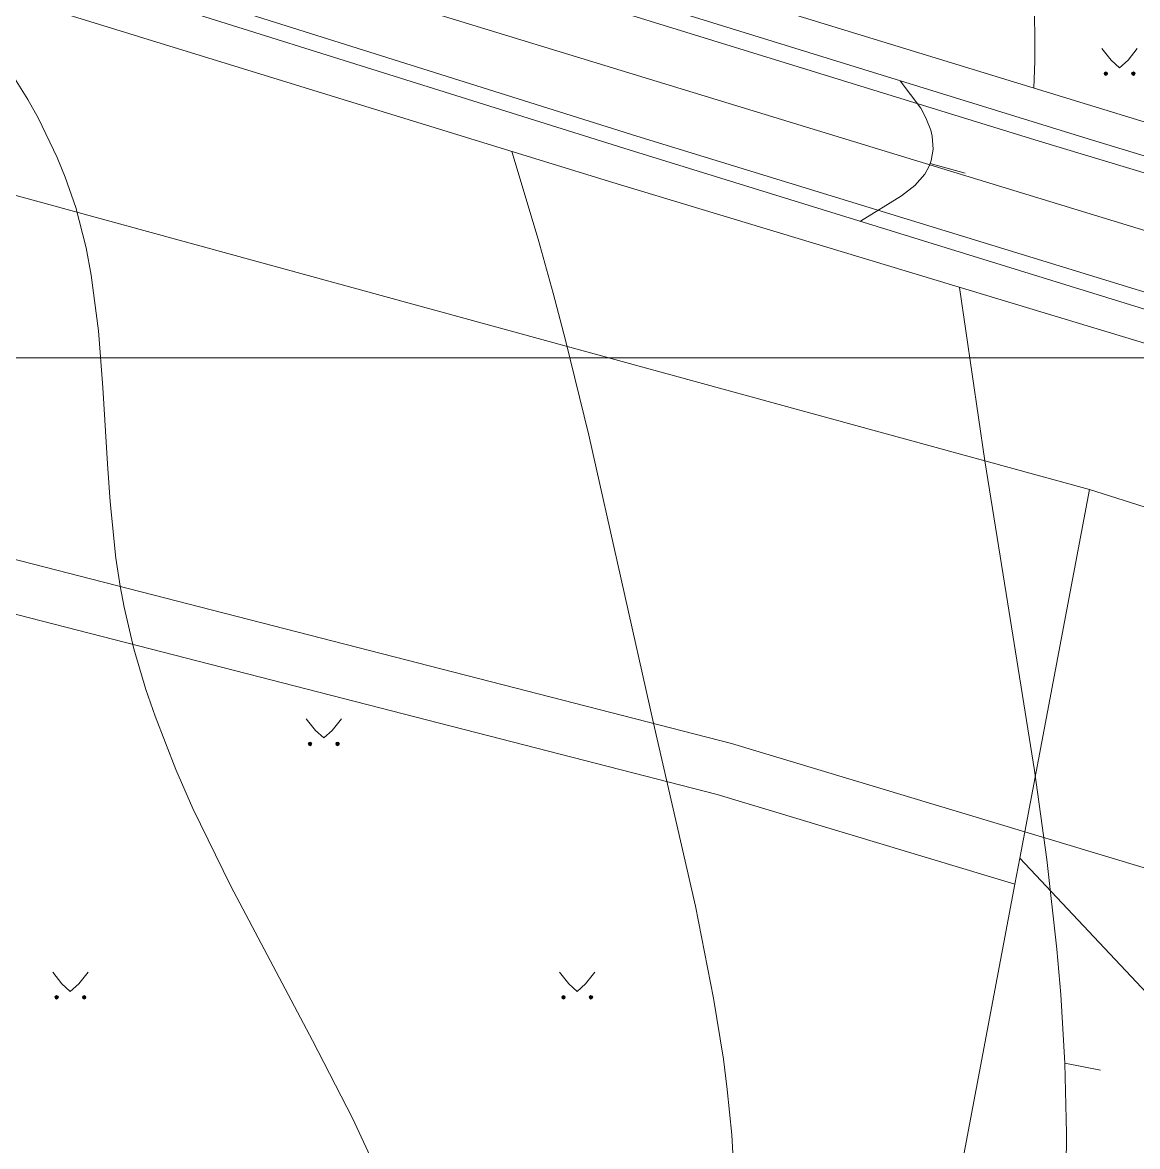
# Model space of a CAD drawing. Extents: x 1000 to 4000, y -5000 to -1000.
# Drawn here: x 1179.3 to 1240.9, y -4754.5 to -4692.4 of the extents above; entities that cross this region are included whole.
import ezdxf

# ---------------------------------------------------------------- set-up
doc = ezdxf.new("R2010")
doc.units = 0
doc.header["$MEASUREMENT"] = 0
for name, color, linetype in [('границы команд_1', 10, 'CONTINUOUS'), ('СЛОЙ_11', 7, 'CONTINUOUS'), ('СЛОЙ_24', 7, 'CONTINUOUS'), ('СЛОЙ_31', 7, 'CONTINUOUS'), ('СЛОЙ_40', 7, 'CONTINUOUS'), ('СЛОЙ_41', 7, 'CONTINUOUS'), ('СЛОЙ_50', 7, 'CONTINUOUS'), ('СЛОЙ_51', 7, 'CONTINUOUS')]:
    doc.layers.add(name, color=color, linetype=linetype)

msp = doc.modelspace()

# ---------------------------------------------------------------- linework, layer by layer
at = {"layer": 'границы команд_1', "color": 251, "lineweight": 0}
msp.add_lwpolyline([(1033.439, -1863.261), (3102.461, -1863.261), (3102.461, -4710.896), (1033.439, -4710.896)], close=True, dxfattribs=at)
at = {"layer": 'СЛОЙ_11', "color": 253, "linetype": 'Continuous', "lineweight": 0}
for points in [[(1003.192, -4646.212), (1135.852, -4688.955), (1171.916, -4700.006), (1238.222, -4718.174)], [(1238.222, -4718.174), (1234.649, -4737.088)], [(1238.222, -4718.174), (1355.849, -4755.485), (1391.481, -4765.838), (1483.143, -4793.646), (1509.746, -4802.024)], [(1234.649, -4737.088), (1234.377, -4738.532)], [(1234.377, -4738.532), (1234.104, -4739.976)], [(1234.104, -4739.976), (1229.825, -4762.63)]]:
    msp.add_lwpolyline(points, dxfattribs=at)
at = {"layer": 'СЛОЙ_24', "color": 253, "linetype": 'Continuous', "lineweight": 0}
for points in [[(1005.78, -4627.718), (1032.221, -4636.237), (1043.957, -4639.789), (1109.441, -4660.33), (1148.996, -4672.236), (1235.457, -4698.921), (1300.243, -4718.462), (1378.163, -4742.556), (1437.732, -4760.977), (1491.394, -4777.155), (1550.447, -4795.016), (1617.745, -4815.624)], [(1011.787, -4636.455), (1073.522, -4655.498), (1108.561, -4666.283), (1150.81, -4679.1), (1180.738, -4688.415), (1213.221, -4698.64), (1268.526, -4715.624), (1324.533, -4732.502), (1393.003, -4753.514), (1463.039, -4775.126), (1521.816, -4792.247)], [(1078.475, -4693.563), (1125.407, -4706.966), (1153.127, -4715.42), (1218.451, -4732.204), (1234.649, -4737.088)], [(1121.124, -4708.84), (1152.337, -4718.234), (1217.665, -4735.019), (1234.104, -4739.976)], [(1234.377, -4738.532), (1244.627, -4749.421), (1251.044, -4760.532), (1272.168, -4770.421), (1286.553, -4777.155), (1304.536, -4788.068), (1328.549, -4796.672), (1341.602, -4803.025), (1356.067, -4811.319), (1368.642, -4817.381), (1376.95, -4821.386), (1391.486, -4833.087), (1400.533, -4838.346), (1415.35, -4844.964), (1425.846, -4851.229), (1435.668, -4858.505), (1441.85, -4863.085), (1449.455, -4867.173), (1456.172, -4869.768), (1468.762, -4870.298), (1482.014, -4872.239), (1488.385, -4875.727)]]:
    msp.add_lwpolyline(points, dxfattribs=at)
at = {"layer": 'СЛОЙ_31', "color": 253, "linetype": 'Continuous', "lineweight": 0}
for points in [[(1008.154, -4625.958), (1031.066, -4633.61), (1073.946, -4647.02), (1109.791, -4657.738), (1149.906, -4669.855), (1242.206, -4698.151), (1301.223, -4716.081), (1391.885, -4742.976), (1438.152, -4757.194), (1489.188, -4772.743), (1513.552, -4780.517)], [(1006.466, -4627.16), (1031.916, -4635.234), (1053.477, -4641.921), (1074.76, -4648.504), (1109.308, -4659.292), (1149.352, -4671.338), (1238.152, -4698.794), (1300.67, -4717.774), (1378.59, -4741.868), (1436.827, -4759.518), (1518.257, -4784.378), (1594.911, -4807.634), (1615.708, -4813.925)], [(1006.806, -4638.514), (1066.591, -4656.828), (1105.816, -4668.727), (1142.304, -4679.765), (1211.716, -4701.161), (1268.386, -4718.285), (1323.833, -4734.953), (1392.303, -4756.316), (1512.423, -4792.759)], [(1130.869, -4674.213), (1142.86, -4677.793), (1175.41, -4687.667), (1212.792, -4699.397), (1268.38, -4716.592), (1324.248, -4733.47), (1392.717, -4754.413), (1463.139, -4776.025), (1513.484, -4791.009)]]:
    msp.add_lwpolyline(points, dxfattribs=at)
at = {"layer": 'СЛОЙ_40', "color": 253, "linetype": 'Continuous', "lineweight": 0}
msp.add_lwpolyline([(1234.649, -4737.088), (1277.649, -4750.053), (1339.582, -4766.944), (1393.195, -4782.057), (1426.85, -4790.982), (1448.32, -4795.339), (1445.937, -4800.653), (1444.718, -4805.179), (1445.346, -4813.527), (1447.503, -4818.236), (1450.287, -4821.369), (1454.463, -4823.806), (1461.272, -4826.623), (1466.85, -4827.782), (1476.383, -4831.468), (1490.049, -4836.428), (1498.573, -4839.324)], dxfattribs=at)
at = {"layer": 'СЛОЙ_41', "color": 253, "linetype": 'Continuous', "lineweight": 0}
for p, q in [((1238.92, -4693.804), (1239.43, -4694.454)), ((1240.87, -4693.804), (1240.36, -4694.454)), ((1239.43, -4694.454), (1239.89, -4694.864)), ((1240.36, -4694.454), (1239.89, -4694.864)), ((1194.954, -4730.838), (1195.464, -4731.488)), ((1196.904, -4730.838), (1196.394, -4731.488)), ((1195.464, -4731.488), (1195.924, -4731.898)), ((1196.394, -4731.488), (1195.924, -4731.898)), ((1180.954, -4744.838), (1181.464, -4745.488)), ((1182.904, -4744.838), (1182.394, -4745.488)), ((1208.954, -4744.838), (1209.464, -4745.488)), ((1210.904, -4744.838), (1210.394, -4745.488)), ((1181.464, -4745.488), (1181.924, -4745.898)), ((1182.394, -4745.488), (1181.924, -4745.898)), ((1209.464, -4745.488), (1209.924, -4745.898)), ((1210.394, -4745.488), (1209.924, -4745.898))]:
    msp.add_line(p, q, dxfattribs=at)
for centre in [(1239.134, -4695.192), (1240.655, -4695.192), (1195.168, -4732.226), (1196.689, -4732.226), (1181.168, -4746.226), (1182.689, -4746.226), (1209.168, -4746.226), (1210.689, -4746.226)]:
    msp.add_circle(centre, 0.0976, dxfattribs=at)
for points in [[(1239.115, -4695.288), (1239.096, -4695.102), (1239.115, -4695.096)], [(1239.134, -4695.29), (1239.115, -4695.096), (1239.134, -4695.094)], [(1239.115, -4695.288), (1239.115, -4695.096), (1239.134, -4695.29)], [(1240.636, -4695.288), (1240.617, -4695.102), (1240.636, -4695.096)], [(1240.655, -4695.29), (1240.636, -4695.096), (1240.655, -4695.094)], [(1240.636, -4695.288), (1240.636, -4695.096), (1240.655, -4695.29)], [(1239.038, -4695.211), (1239.036, -4695.192), (1239.038, -4695.173)], [(1239.043, -4695.229), (1239.038, -4695.173), (1239.043, -4695.155)], [(1239.038, -4695.211), (1239.038, -4695.173), (1239.043, -4695.229)], [(1239.052, -4695.246), (1239.043, -4695.155), (1239.052, -4695.138)], [(1239.043, -4695.229), (1239.043, -4695.155), (1239.052, -4695.246)], [(1239.065, -4695.261), (1239.052, -4695.138), (1239.065, -4695.123)], [(1239.052, -4695.246), (1239.052, -4695.138), (1239.065, -4695.261)], [(1239.079, -4695.273), (1239.065, -4695.123), (1239.079, -4695.111)], [(1239.065, -4695.261), (1239.065, -4695.123), (1239.079, -4695.273)], [(1239.096, -4695.282), (1239.079, -4695.111), (1239.096, -4695.102)], [(1239.079, -4695.273), (1239.079, -4695.111), (1239.096, -4695.282)], [(1239.096, -4695.282), (1239.096, -4695.102), (1239.115, -4695.288)], [(1240.559, -4695.211), (1240.557, -4695.192), (1240.559, -4695.173)], [(1240.564, -4695.229), (1240.559, -4695.173), (1240.564, -4695.155)], [(1240.559, -4695.211), (1240.559, -4695.173), (1240.564, -4695.229)], [(1240.573, -4695.246), (1240.564, -4695.155), (1240.573, -4695.138)], [(1240.564, -4695.229), (1240.564, -4695.155), (1240.573, -4695.246)], [(1240.586, -4695.261), (1240.573, -4695.138), (1240.586, -4695.123)], [(1240.573, -4695.246), (1240.573, -4695.138), (1240.586, -4695.261)], [(1240.6, -4695.273), (1240.586, -4695.123), (1240.6, -4695.111)], [(1240.586, -4695.261), (1240.586, -4695.123), (1240.6, -4695.273)], [(1240.617, -4695.282), (1240.6, -4695.111), (1240.617, -4695.102)], [(1240.6, -4695.273), (1240.6, -4695.111), (1240.617, -4695.282)], [(1240.617, -4695.282), (1240.617, -4695.102), (1240.636, -4695.288)], [(1195.072, -4732.245), (1195.07, -4732.226), (1195.072, -4732.207)], [(1195.077, -4732.263), (1195.072, -4732.207), (1195.077, -4732.189)], [(1195.072, -4732.245), (1195.072, -4732.207), (1195.077, -4732.263)], [(1195.086, -4732.28), (1195.077, -4732.189), (1195.086, -4732.172)], [(1195.077, -4732.263), (1195.077, -4732.189), (1195.086, -4732.28)], [(1195.099, -4732.295), (1195.086, -4732.172), (1195.099, -4732.157)], [(1195.086, -4732.28), (1195.086, -4732.172), (1195.099, -4732.295)], [(1195.113, -4732.307), (1195.099, -4732.157), (1195.113, -4732.145)], [(1195.099, -4732.295), (1195.099, -4732.157), (1195.113, -4732.307)], [(1195.13, -4732.316), (1195.113, -4732.145), (1195.13, -4732.136)], [(1195.113, -4732.307), (1195.113, -4732.145), (1195.13, -4732.316)], [(1195.149, -4732.322), (1195.13, -4732.136), (1195.149, -4732.13)], [(1195.13, -4732.316), (1195.13, -4732.136), (1195.149, -4732.322)], [(1195.168, -4732.324), (1195.149, -4732.13), (1195.168, -4732.128)], [(1195.149, -4732.322), (1195.149, -4732.13), (1195.168, -4732.324)], [(1196.593, -4732.245), (1196.591, -4732.226), (1196.593, -4732.207)], [(1196.598, -4732.263), (1196.593, -4732.207), (1196.598, -4732.189)], [(1196.593, -4732.245), (1196.593, -4732.207), (1196.598, -4732.263)], [(1196.607, -4732.28), (1196.598, -4732.189), (1196.607, -4732.172)], [(1196.598, -4732.263), (1196.598, -4732.189), (1196.607, -4732.28)], [(1196.62, -4732.295), (1196.607, -4732.172), (1196.62, -4732.157)], [(1196.607, -4732.28), (1196.607, -4732.172), (1196.62, -4732.295)], [(1196.634, -4732.307), (1196.62, -4732.157), (1196.634, -4732.145)], [(1196.62, -4732.295), (1196.62, -4732.157), (1196.634, -4732.307)], [(1196.651, -4732.316), (1196.634, -4732.145), (1196.651, -4732.136)], [(1196.634, -4732.307), (1196.634, -4732.145), (1196.651, -4732.316)], [(1196.67, -4732.322), (1196.651, -4732.136), (1196.67, -4732.13)], [(1196.651, -4732.316), (1196.651, -4732.136), (1196.67, -4732.322)], [(1196.689, -4732.324), (1196.67, -4732.13), (1196.689, -4732.128)], [(1196.67, -4732.322), (1196.67, -4732.13), (1196.689, -4732.324)], [(1181.072, -4746.245), (1181.07, -4746.226), (1181.072, -4746.207)], [(1181.077, -4746.263), (1181.072, -4746.207), (1181.077, -4746.189)], [(1181.072, -4746.245), (1181.072, -4746.207), (1181.077, -4746.263)], [(1181.086, -4746.28), (1181.077, -4746.189), (1181.086, -4746.172)], [(1181.077, -4746.263), (1181.077, -4746.189), (1181.086, -4746.28)], [(1181.099, -4746.295), (1181.086, -4746.172), (1181.099, -4746.157)], [(1181.086, -4746.28), (1181.086, -4746.172), (1181.099, -4746.295)], [(1181.113, -4746.307), (1181.099, -4746.157), (1181.113, -4746.145)], [(1181.099, -4746.295), (1181.099, -4746.157), (1181.113, -4746.307)], [(1181.13, -4746.316), (1181.113, -4746.145), (1181.13, -4746.136)], [(1181.113, -4746.307), (1181.113, -4746.145), (1181.13, -4746.316)], [(1181.149, -4746.322), (1181.13, -4746.136), (1181.149, -4746.13)], [(1181.13, -4746.316), (1181.13, -4746.136), (1181.149, -4746.322)], [(1181.168, -4746.324), (1181.149, -4746.13), (1181.168, -4746.128)], [(1181.149, -4746.322), (1181.149, -4746.13), (1181.168, -4746.324)], [(1182.593, -4746.245), (1182.591, -4746.226), (1182.593, -4746.207)], [(1182.598, -4746.263), (1182.593, -4746.207), (1182.598, -4746.189)], [(1182.593, -4746.245), (1182.593, -4746.207), (1182.598, -4746.263)], [(1182.607, -4746.28), (1182.598, -4746.189), (1182.607, -4746.172)], [(1182.598, -4746.263), (1182.598, -4746.189), (1182.607, -4746.28)], [(1182.62, -4746.295), (1182.607, -4746.172), (1182.62, -4746.157)], [(1182.607, -4746.28), (1182.607, -4746.172), (1182.62, -4746.295)], [(1182.634, -4746.307), (1182.62, -4746.157), (1182.634, -4746.145)], [(1182.62, -4746.295), (1182.62, -4746.157), (1182.634, -4746.307)], [(1182.651, -4746.316), (1182.634, -4746.145), (1182.651, -4746.136)], [(1182.634, -4746.307), (1182.634, -4746.145), (1182.651, -4746.316)], [(1182.67, -4746.322), (1182.651, -4746.136), (1182.67, -4746.13)], [(1182.651, -4746.316), (1182.651, -4746.136), (1182.67, -4746.322)], [(1182.689, -4746.324), (1182.67, -4746.13), (1182.689, -4746.128)], [(1182.67, -4746.322), (1182.67, -4746.13), (1182.689, -4746.324)], [(1209.072, -4746.245), (1209.07, -4746.226), (1209.072, -4746.207)], [(1209.077, -4746.263), (1209.072, -4746.207), (1209.077, -4746.189)], [(1209.072, -4746.245), (1209.072, -4746.207), (1209.077, -4746.263)], [(1209.086, -4746.28), (1209.077, -4746.189), (1209.086, -4746.172)], [(1209.077, -4746.263), (1209.077, -4746.189), (1209.086, -4746.28)], [(1209.099, -4746.295), (1209.086, -4746.172), (1209.099, -4746.157)], [(1209.086, -4746.28), (1209.086, -4746.172), (1209.099, -4746.295)], [(1209.113, -4746.307), (1209.099, -4746.157), (1209.113, -4746.145)], [(1209.099, -4746.295), (1209.099, -4746.157), (1209.113, -4746.307)], [(1209.13, -4746.316), (1209.113, -4746.145), (1209.13, -4746.136)], [(1209.113, -4746.307), (1209.113, -4746.145), (1209.13, -4746.316)], [(1209.149, -4746.322), (1209.13, -4746.136), (1209.149, -4746.13)], [(1209.13, -4746.316), (1209.13, -4746.136), (1209.149, -4746.322)], [(1209.168, -4746.324), (1209.149, -4746.13), (1209.168, -4746.128)], [(1209.149, -4746.322), (1209.149, -4746.13), (1209.168, -4746.324)], [(1210.593, -4746.245), (1210.591, -4746.226), (1210.593, -4746.207)], [(1210.598, -4746.263), (1210.593, -4746.207), (1210.598, -4746.189)], [(1210.593, -4746.245), (1210.593, -4746.207), (1210.598, -4746.263)], [(1210.607, -4746.28), (1210.598, -4746.189), (1210.607, -4746.172)], [(1210.598, -4746.263), (1210.598, -4746.189), (1210.607, -4746.28)], [(1210.62, -4746.295), (1210.607, -4746.172), (1210.62, -4746.157)], [(1210.607, -4746.28), (1210.607, -4746.172), (1210.62, -4746.295)], [(1210.634, -4746.307), (1210.62, -4746.157), (1210.634, -4746.145)], [(1210.62, -4746.295), (1210.62, -4746.157), (1210.634, -4746.307)], [(1210.651, -4746.316), (1210.634, -4746.145), (1210.651, -4746.136)], [(1210.634, -4746.307), (1210.634, -4746.145), (1210.651, -4746.316)], [(1210.67, -4746.322), (1210.651, -4746.136), (1210.67, -4746.13)], [(1210.651, -4746.316), (1210.651, -4746.136), (1210.67, -4746.322)], [(1210.689, -4746.324), (1210.67, -4746.13), (1210.689, -4746.128)], [(1210.67, -4746.322), (1210.67, -4746.13), (1210.689, -4746.324)]]:
    msp.add_solid(points, dxfattribs=at)
at = {"layer": 'СЛОЙ_41', "color": 253, "linetype": 'Continuous', "lineweight": 0, "extrusion": (0, 0, -1)}
for points in [[(-1239.134, -4695.29), (-1239.134, -4695.094), (-1239.153, -4695.288)], [(-1239.153, -4695.288), (-1239.134, -4695.094), (-1239.153, -4695.096)], [(-1239.153, -4695.288), (-1239.153, -4695.096), (-1239.171, -4695.282)], [(-1239.171, -4695.282), (-1239.153, -4695.096), (-1239.171, -4695.102)], [(-1240.655, -4695.29), (-1240.655, -4695.094), (-1240.674, -4695.288)], [(-1240.674, -4695.288), (-1240.655, -4695.094), (-1240.674, -4695.096)], [(-1240.674, -4695.288), (-1240.674, -4695.096), (-1240.692, -4695.282)], [(-1240.692, -4695.282), (-1240.674, -4695.096), (-1240.692, -4695.102)], [(-1239.171, -4695.282), (-1239.171, -4695.102), (-1239.188, -4695.273)], [(-1239.188, -4695.273), (-1239.171, -4695.102), (-1239.188, -4695.111)], [(-1239.188, -4695.273), (-1239.188, -4695.111), (-1239.203, -4695.261)], [(-1239.203, -4695.261), (-1239.188, -4695.111), (-1239.203, -4695.123)], [(-1239.203, -4695.261), (-1239.203, -4695.123), (-1239.215, -4695.246)], [(-1239.215, -4695.246), (-1239.203, -4695.123), (-1239.215, -4695.138)], [(-1239.215, -4695.246), (-1239.215, -4695.138), (-1239.224, -4695.229)], [(-1239.224, -4695.229), (-1239.215, -4695.138), (-1239.224, -4695.155)], [(-1239.224, -4695.229), (-1239.224, -4695.155), (-1239.229, -4695.211)], [(-1239.229, -4695.211), (-1239.224, -4695.155), (-1239.229, -4695.173)], [(-1239.229, -4695.211), (-1239.229, -4695.173), (-1239.231, -4695.192)], [(-1240.692, -4695.282), (-1240.692, -4695.102), (-1240.709, -4695.273)], [(-1240.709, -4695.273), (-1240.692, -4695.102), (-1240.709, -4695.111)], [(-1240.709, -4695.273), (-1240.709, -4695.111), (-1240.724, -4695.261)], [(-1240.724, -4695.261), (-1240.709, -4695.111), (-1240.724, -4695.123)], [(-1240.724, -4695.261), (-1240.724, -4695.123), (-1240.736, -4695.246)], [(-1240.736, -4695.246), (-1240.724, -4695.123), (-1240.736, -4695.138)], [(-1240.736, -4695.246), (-1240.736, -4695.138), (-1240.745, -4695.229)], [(-1240.745, -4695.229), (-1240.736, -4695.138), (-1240.745, -4695.155)], [(-1240.745, -4695.229), (-1240.745, -4695.155), (-1240.75, -4695.211)], [(-1240.75, -4695.211), (-1240.745, -4695.155), (-1240.75, -4695.173)], [(-1240.75, -4695.211), (-1240.75, -4695.173), (-1240.752, -4695.192)], [(-1195.168, -4732.324), (-1195.168, -4732.128), (-1195.187, -4732.322)], [(-1195.187, -4732.322), (-1195.168, -4732.128), (-1195.187, -4732.13)], [(-1195.187, -4732.322), (-1195.187, -4732.13), (-1195.205, -4732.316)], [(-1195.205, -4732.316), (-1195.187, -4732.13), (-1195.205, -4732.136)], [(-1195.205, -4732.316), (-1195.205, -4732.136), (-1195.222, -4732.307)], [(-1195.222, -4732.307), (-1195.205, -4732.136), (-1195.222, -4732.145)], [(-1195.222, -4732.307), (-1195.222, -4732.145), (-1195.237, -4732.295)], [(-1195.237, -4732.295), (-1195.222, -4732.145), (-1195.237, -4732.157)], [(-1195.237, -4732.295), (-1195.237, -4732.157), (-1195.249, -4732.28)], [(-1195.249, -4732.28), (-1195.237, -4732.157), (-1195.249, -4732.172)], [(-1195.249, -4732.28), (-1195.249, -4732.172), (-1195.258, -4732.263)], [(-1195.258, -4732.263), (-1195.249, -4732.172), (-1195.258, -4732.189)], [(-1195.258, -4732.263), (-1195.258, -4732.189), (-1195.263, -4732.245)], [(-1195.263, -4732.245), (-1195.258, -4732.189), (-1195.263, -4732.207)], [(-1195.263, -4732.245), (-1195.263, -4732.207), (-1195.265, -4732.226)], [(-1196.689, -4732.324), (-1196.689, -4732.128), (-1196.708, -4732.322)], [(-1196.708, -4732.322), (-1196.689, -4732.128), (-1196.708, -4732.13)], [(-1196.708, -4732.322), (-1196.708, -4732.13), (-1196.726, -4732.316)], [(-1196.726, -4732.316), (-1196.708, -4732.13), (-1196.726, -4732.136)], [(-1196.726, -4732.316), (-1196.726, -4732.136), (-1196.743, -4732.307)], [(-1196.743, -4732.307), (-1196.726, -4732.136), (-1196.743, -4732.145)], [(-1196.743, -4732.307), (-1196.743, -4732.145), (-1196.758, -4732.295)], [(-1196.758, -4732.295), (-1196.743, -4732.145), (-1196.758, -4732.157)], [(-1196.758, -4732.295), (-1196.758, -4732.157), (-1196.77, -4732.28)], [(-1196.77, -4732.28), (-1196.758, -4732.157), (-1196.77, -4732.172)], [(-1196.77, -4732.28), (-1196.77, -4732.172), (-1196.779, -4732.263)], [(-1196.779, -4732.263), (-1196.77, -4732.172), (-1196.779, -4732.189)], [(-1196.779, -4732.263), (-1196.779, -4732.189), (-1196.784, -4732.245)], [(-1196.784, -4732.245), (-1196.779, -4732.189), (-1196.784, -4732.207)], [(-1196.784, -4732.245), (-1196.784, -4732.207), (-1196.786, -4732.226)], [(-1181.168, -4746.324), (-1181.168, -4746.128), (-1181.187, -4746.322)], [(-1181.187, -4746.322), (-1181.168, -4746.128), (-1181.187, -4746.13)], [(-1181.187, -4746.322), (-1181.187, -4746.13), (-1181.205, -4746.316)], [(-1181.205, -4746.316), (-1181.187, -4746.13), (-1181.205, -4746.136)], [(-1181.205, -4746.316), (-1181.205, -4746.136), (-1181.222, -4746.307)], [(-1181.222, -4746.307), (-1181.205, -4746.136), (-1181.222, -4746.145)], [(-1181.222, -4746.307), (-1181.222, -4746.145), (-1181.237, -4746.295)], [(-1181.237, -4746.295), (-1181.222, -4746.145), (-1181.237, -4746.157)], [(-1181.237, -4746.295), (-1181.237, -4746.157), (-1181.249, -4746.28)], [(-1181.249, -4746.28), (-1181.237, -4746.157), (-1181.249, -4746.172)], [(-1181.249, -4746.28), (-1181.249, -4746.172), (-1181.258, -4746.263)], [(-1181.258, -4746.263), (-1181.249, -4746.172), (-1181.258, -4746.189)], [(-1181.258, -4746.263), (-1181.258, -4746.189), (-1181.263, -4746.245)], [(-1181.263, -4746.245), (-1181.258, -4746.189), (-1181.263, -4746.207)], [(-1181.263, -4746.245), (-1181.263, -4746.207), (-1181.265, -4746.226)], [(-1182.689, -4746.324), (-1182.689, -4746.128), (-1182.708, -4746.322)], [(-1182.708, -4746.322), (-1182.689, -4746.128), (-1182.708, -4746.13)], [(-1182.708, -4746.322), (-1182.708, -4746.13), (-1182.726, -4746.316)], [(-1182.726, -4746.316), (-1182.708, -4746.13), (-1182.726, -4746.136)], [(-1182.726, -4746.316), (-1182.726, -4746.136), (-1182.743, -4746.307)], [(-1182.743, -4746.307), (-1182.726, -4746.136), (-1182.743, -4746.145)], [(-1182.743, -4746.307), (-1182.743, -4746.145), (-1182.758, -4746.295)], [(-1182.758, -4746.295), (-1182.743, -4746.145), (-1182.758, -4746.157)], [(-1182.758, -4746.295), (-1182.758, -4746.157), (-1182.77, -4746.28)], [(-1182.77, -4746.28), (-1182.758, -4746.157), (-1182.77, -4746.172)], [(-1182.77, -4746.28), (-1182.77, -4746.172), (-1182.779, -4746.263)], [(-1182.779, -4746.263), (-1182.77, -4746.172), (-1182.779, -4746.189)], [(-1182.779, -4746.263), (-1182.779, -4746.189), (-1182.784, -4746.245)], [(-1182.784, -4746.245), (-1182.779, -4746.189), (-1182.784, -4746.207)], [(-1182.784, -4746.245), (-1182.784, -4746.207), (-1182.786, -4746.226)], [(-1209.168, -4746.324), (-1209.168, -4746.128), (-1209.187, -4746.322)], [(-1209.187, -4746.322), (-1209.168, -4746.128), (-1209.187, -4746.13)], [(-1209.187, -4746.322), (-1209.187, -4746.13), (-1209.205, -4746.316)], [(-1209.205, -4746.316), (-1209.187, -4746.13), (-1209.205, -4746.136)], [(-1209.205, -4746.316), (-1209.205, -4746.136), (-1209.222, -4746.307)], [(-1209.222, -4746.307), (-1209.205, -4746.136), (-1209.222, -4746.145)], [(-1209.222, -4746.307), (-1209.222, -4746.145), (-1209.237, -4746.295)], [(-1209.237, -4746.295), (-1209.222, -4746.145), (-1209.237, -4746.157)], [(-1209.237, -4746.295), (-1209.237, -4746.157), (-1209.249, -4746.28)], [(-1209.249, -4746.28), (-1209.237, -4746.157), (-1209.249, -4746.172)], [(-1209.249, -4746.28), (-1209.249, -4746.172), (-1209.258, -4746.263)], [(-1209.258, -4746.263), (-1209.249, -4746.172), (-1209.258, -4746.189)], [(-1209.258, -4746.263), (-1209.258, -4746.189), (-1209.263, -4746.245)], [(-1209.263, -4746.245), (-1209.258, -4746.189), (-1209.263, -4746.207)], [(-1209.263, -4746.245), (-1209.263, -4746.207), (-1209.265, -4746.226)], [(-1210.689, -4746.324), (-1210.689, -4746.128), (-1210.708, -4746.322)], [(-1210.708, -4746.322), (-1210.689, -4746.128), (-1210.708, -4746.13)], [(-1210.708, -4746.322), (-1210.708, -4746.13), (-1210.726, -4746.316)], [(-1210.726, -4746.316), (-1210.708, -4746.13), (-1210.726, -4746.136)], [(-1210.726, -4746.316), (-1210.726, -4746.136), (-1210.743, -4746.307)], [(-1210.743, -4746.307), (-1210.726, -4746.136), (-1210.743, -4746.145)], [(-1210.743, -4746.307), (-1210.743, -4746.145), (-1210.758, -4746.295)], [(-1210.758, -4746.295), (-1210.743, -4746.145), (-1210.758, -4746.157)], [(-1210.758, -4746.295), (-1210.758, -4746.157), (-1210.77, -4746.28)], [(-1210.77, -4746.28), (-1210.758, -4746.157), (-1210.77, -4746.172)], [(-1210.77, -4746.28), (-1210.77, -4746.172), (-1210.779, -4746.263)], [(-1210.779, -4746.263), (-1210.77, -4746.172), (-1210.779, -4746.189)], [(-1210.779, -4746.263), (-1210.779, -4746.189), (-1210.784, -4746.245)], [(-1210.784, -4746.245), (-1210.779, -4746.189), (-1210.784, -4746.207)], [(-1210.784, -4746.245), (-1210.784, -4746.207), (-1210.786, -4746.226)]]:
    msp.add_solid(points, dxfattribs=at)
at = {"layer": 'СЛОЙ_50', "color": 253, "linetype": 'Continuous', "lineweight": 0}
msp.add_line((1236.875, -4749.872), (1238.838, -4750.253), dxfattribs=at)
for points in [[(1235.194, -4690.662), (1235.205, -4694.495), (1235.147, -4695.987)], [(1178.297, -4694.559), (1179.582, -4696.62), (1180.165, -4697.671), (1181.2, -4699.817), (1181.647, -4700.914), (1182.222, -4702.592), (1182.792, -4704.809), (1183.078, -4706.319), (1183.48, -4709.398), (1183.726, -4712.532), (1183.971, -4716.746), (1184.118, -4718.848), (1184.443, -4721.972), (1184.677, -4723.512), (1184.897, -4724.673), (1185.437, -4726.964), (1186.102, -4729.217), (1186.608, -4730.702), (1187.749, -4733.632), (1188.701, -4735.803), (1190.791, -4740.094), (1195.311, -4748.611), (1197.509, -4752.912), (1199.096, -4756.318)], [(1227.778, -4695.586), (1228.903, -4697.101), (1229.194, -4697.634), (1229.46, -4698.316), (1229.54, -4698.646), (1229.595, -4699.358), (1229.485, -4699.997), (1229.428, -4700.15), (1229.371, -4700.303), (1229.124, -4700.746), (1228.588, -4701.371), (1227.851, -4701.95), (1225.571, -4703.35)], [(1207.765, -4704.334), (1206.315, -4699.496)], [(1229.428, -4700.15), (1231.352, -4700.696)], [(1218.657, -4757.151), (1218.476, -4753.83), (1218.221, -4751.321), (1218.002, -4749.641), (1217.461, -4746.268), (1216.457, -4741.194), (1214.143, -4731.087), (1210.565, -4715.16), (1209.286, -4709.925), (1208.598, -4707.314), (1207.765, -4704.334)], [(1231.05, -4707.003), (1232.439, -4716.59), (1233.619, -4723.923), (1235.19, -4733.69), (1235.874, -4738.609), (1236.429, -4743.574), (1236.645, -4746.079), (1236.875, -4749.872), (1236.966, -4753.732), (1236.937, -4755.663)]]:
    msp.add_lwpolyline(points, dxfattribs=at)
at = {"layer": 'СЛОЙ_51', "color": 253, "linetype": 'Continuous', "lineweight": 0}
msp.add_lwpolyline([(1000, -4630.005), (1246.055, -4705.331), (1605.59, -4814.472), (1716.591, -4848.836), (1805.365, -4875.139), (1823.12, -4881.971), (1854.874, -4897.343), (1904.724, -4921.938), (1922.376, -4925.354), (2000, -4915.052)], dxfattribs=at)

doc.saveas('drawing.dxf')
